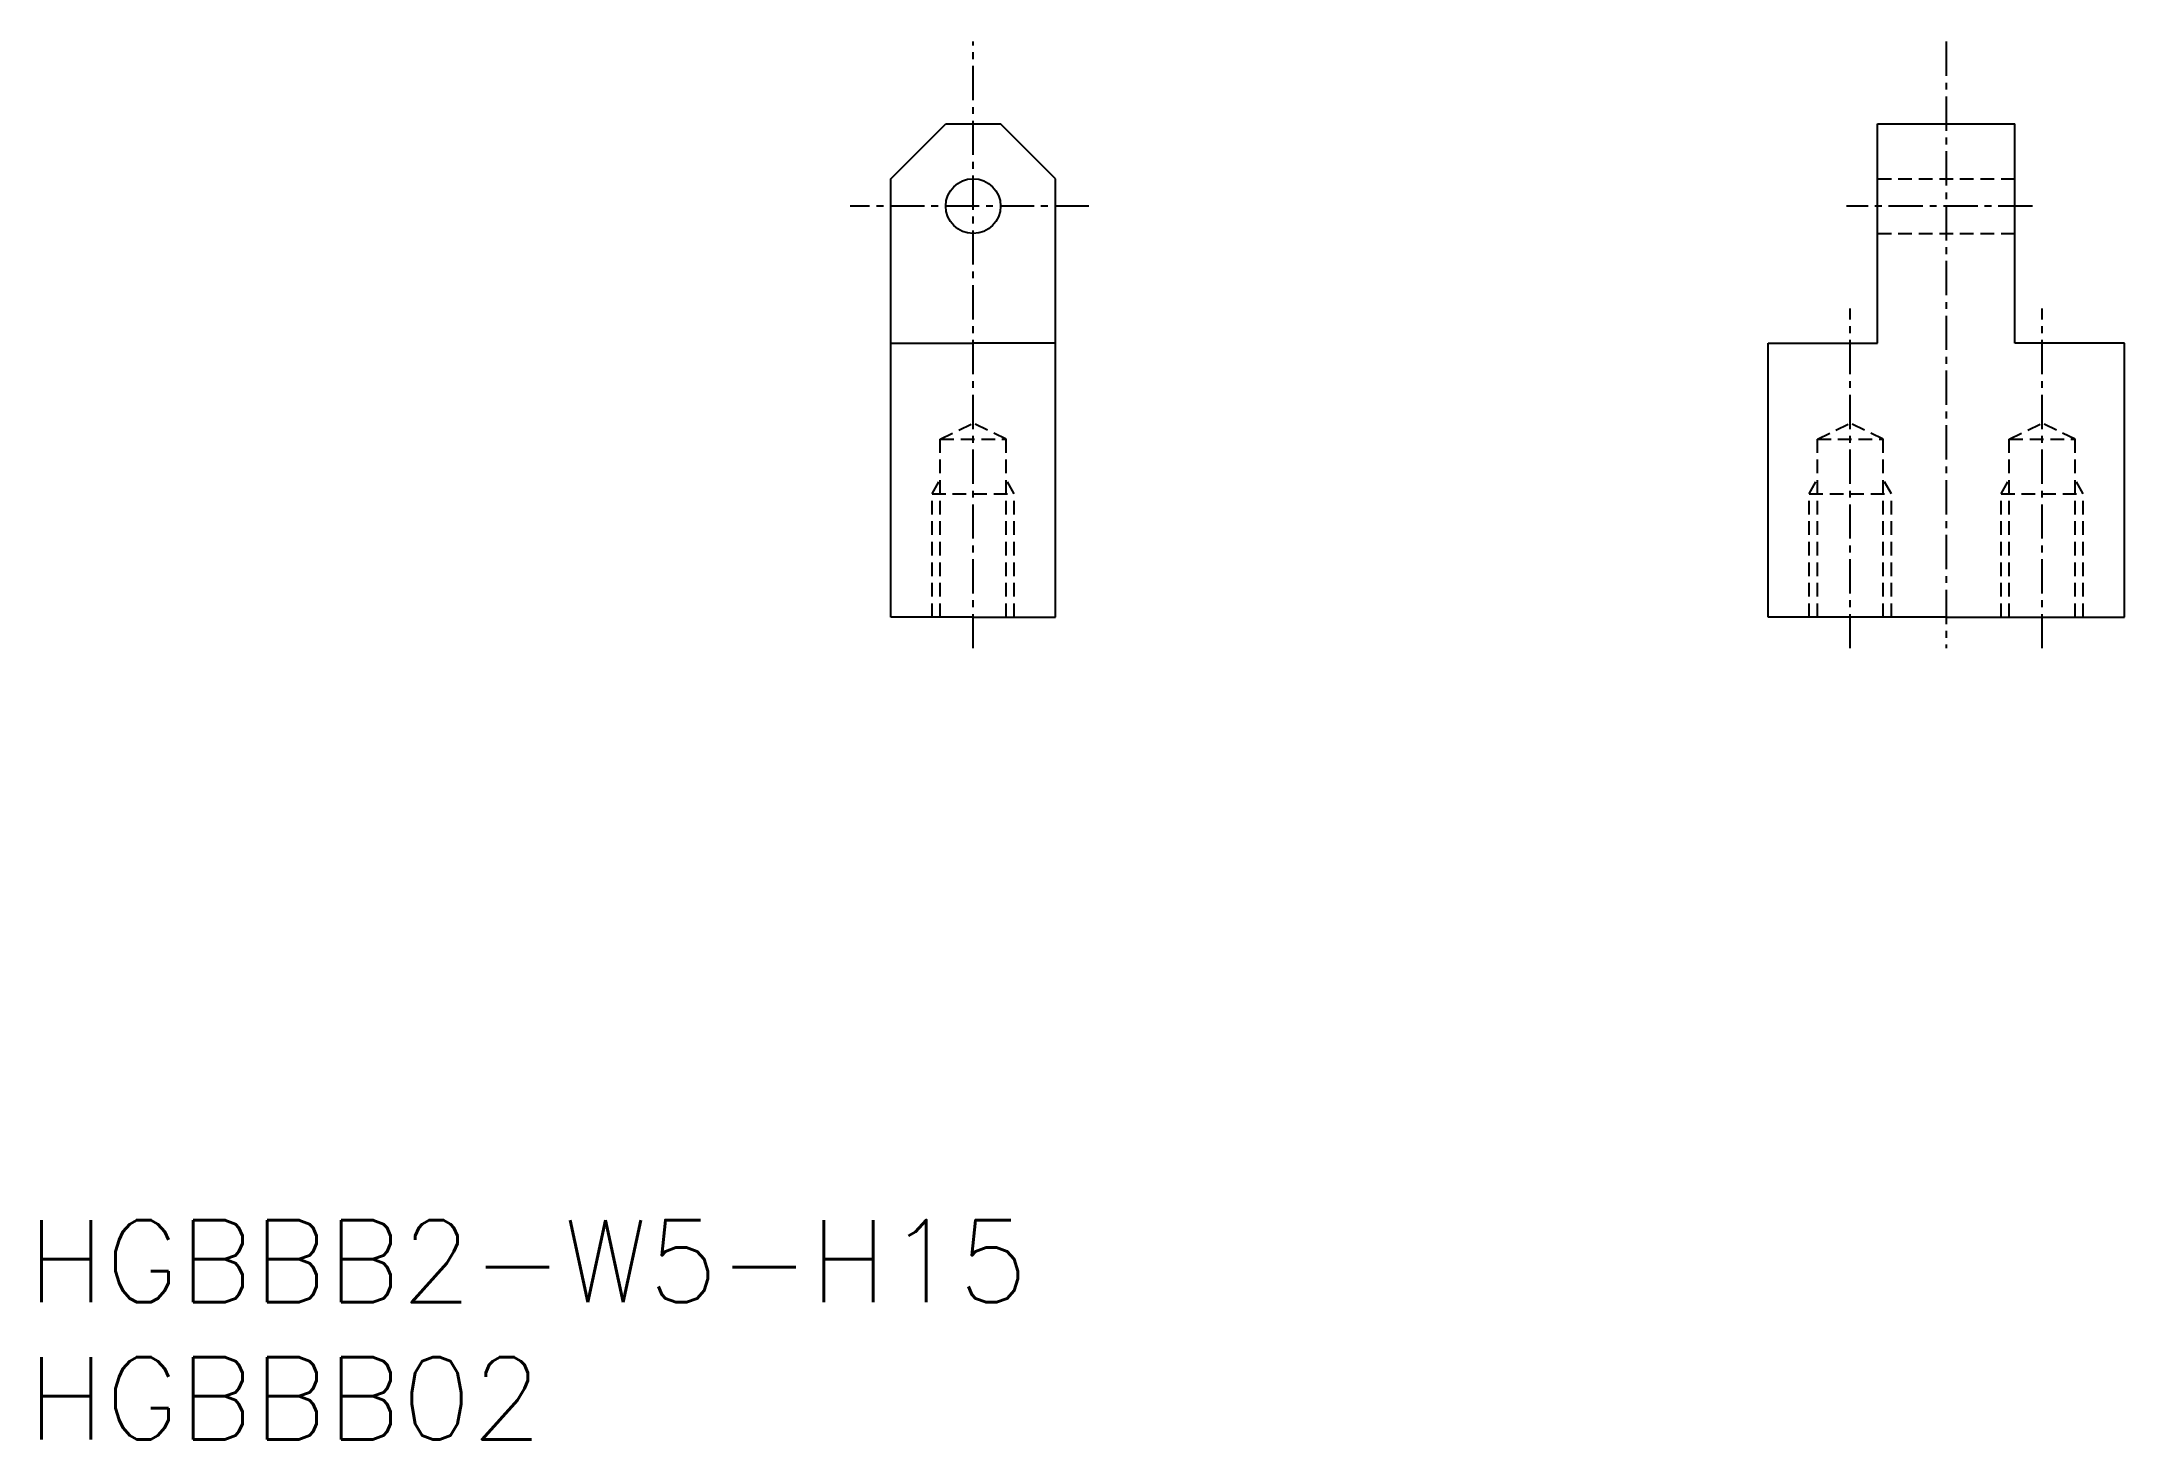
# Model space of a CAD drawing. Extents: x 0.5 to 76.5, y 0 to 51.
import ezdxf

# ---------------------------------------------------------------- set-up
doc = ezdxf.new("R2010")
doc.units = 0
doc.linetypes.add('CENTER', pattern=[2, 1.25, -0.25, 0.25, -0.25])
doc.linetypes.add('DASHED', pattern=[0.75, 0.5, -0.25])
doc.layers.get('0').update_dxf_attribs({"linetype": 'CONTINUOUS'})
doc.layers.add('CENTER', color=1, linetype='CENTER')
doc.styles.get("Standard").update_dxf_attribs({"font": 'txt.shx'})

# ---------------------------------------------------------------- blocks, each defined once
blk = doc.blocks.new('*U9')
at = {"color": 7, "linetype": 'CONTINUOUS'}
blk.add_text('HGBBB02', height=3, dxfattribs=at).set_placement((0, 0))
blk = doc.blocks.new('*U10')
at = {"color": 7, "linetype": 'CONTINUOUS'}
blk.add_text('HGBBB2-W5-H15', height=3, dxfattribs=at).set_placement((0, 5))

msp = doc.modelspace()

# ---------------------------------------------------------------- linework, layer by layer
at = {"color": 7, "linetype": 'CONTINUOUS'}
for p, q in [((31.5, 46), (33.5, 48)), ((33.5, 48), (35.5, 48)), ((37.5, 46), (35.5, 48)), ((67.5, 40), (67.5, 48)), ((67.5, 48), (72.5, 48)), ((72.5, 40), (72.5, 48)), ((31.5, 30), (31.5, 46)), ((37.5, 30), (37.5, 46)), ((31.5, 40), (34.5, 40)), ((37.5, 40), (34.5, 40)), ((63.5, 40), (67.5, 40)), ((63.5, 30), (63.5, 40)), ((76.5, 40), (72.5, 40)), ((76.5, 30), (76.5, 40)), ((34.5, 30), (31.5, 30)), ((34.5, 30), (37.5, 30)), ((70, 30), (63.5, 30)), ((70, 30), (76.5, 30))]:
    msp.add_line(p, q, dxfattribs=at)
at = {"color": 3, "linetype": 'DASHED'}
for p, q in [((67.5, 46), (72.5, 46)), ((67.5, 44), (72.5, 44)), ((33.3, 36.5), (34.5, 37.071)), ((33.3, 30), (33.3, 36.5)), ((33.3, 36.5), (35.7, 36.5)), ((35.7, 36.5), (34.5, 37.071)), ((35.7, 30), (35.7, 36.5)), ((65.3, 36.5), (66.5, 37.071)), ((65.3, 36.5), (67.7, 36.5)), ((65.3, 30), (65.3, 36.5)), ((67.7, 36.5), (66.5, 37.071)), ((67.7, 30), (67.7, 36.5)), ((72.3, 36.5), (73.5, 37.071)), ((72.3, 36.5), (74.7, 36.5)), ((72.3, 30), (72.3, 36.5)), ((74.7, 36.5), (73.5, 37.071)), ((74.7, 30), (74.7, 36.5)), ((33, 34.5), (33.3, 35.02)), ((36, 34.5), (35.7, 35.02)), ((65, 34.5), (65.3, 35.02)), ((68, 34.5), (67.7, 35.02)), ((72, 34.5), (72.3, 35.02)), ((75, 34.5), (74.7, 35.02)), ((33, 34.5), (36, 34.5)), ((33, 30), (33, 34.5)), ((36, 30), (36, 34.5)), ((65, 34.5), (68, 34.5)), ((65, 30), (65, 34.5)), ((68, 30), (68, 34.5)), ((72, 34.5), (75, 34.5)), ((72, 30), (72, 34.5)), ((75, 30), (75, 34.5))]:
    msp.add_line(p, q, dxfattribs=at)
at = {"color": 7, "linetype": 'CONTINUOUS'}
msp.add_circle((34.5, 45), 1, dxfattribs=at)
at = {"layer": 'CENTER', "color": 1, "linetype": 'CENTER'}
for p, q in [((34.5, 28.865), (34.5, 51)), ((70, 51), (70, 28.865)), ((38.723, 45), (30.018, 45)), ((73.149, 45), (66.361, 45)), ((66.5, 28.865), (66.5, 41.264)), ((73.5, 28.865), (73.5, 41.264))]:
    msp.add_line(p, q, dxfattribs=at)

# ---------------------------------------------------------------- block references
at = {"color": 7, "linetype": 'CONTINUOUS'}
for name in ['*U10', '*U9']:
    msp.add_blockref(name, (0, 0), dxfattribs=at)

doc.saveas('drawing.dxf')
